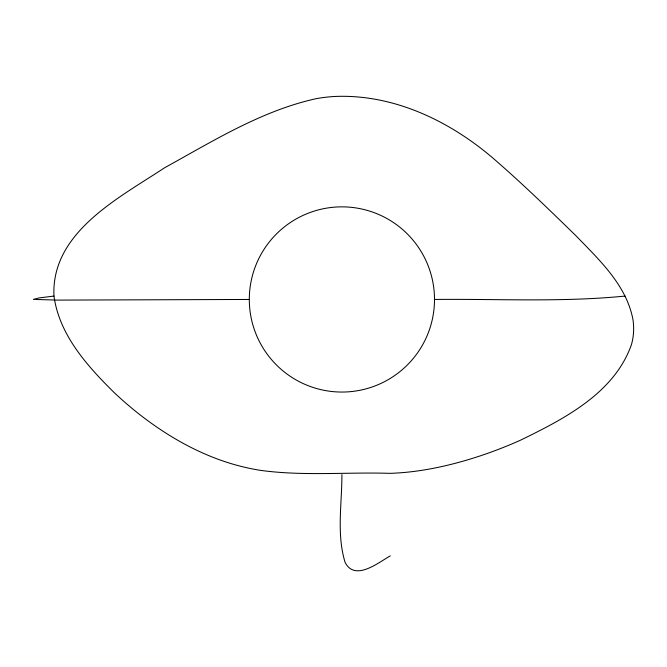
<?xml version="1.0" encoding="UTF-8"?>
<svg xmlns="http://www.w3.org/2000/svg" width="667" height="667" viewBox="0 0 667 667"><rect width="100%" height="100%" fill="white"/><g stroke="black" fill="none" stroke-linecap="round" stroke-linejoin="round"><path stroke-width="1" d="M341.904 474.579C341.979 503.652 336.451 533.967 345.056 562.281C354.802 581.816 378.406 562.564 390.253 555.878M53.96 296.065C59.33 335.034 87.227 365.958 114.165 392.563A356.962 356.962 0 0 0 140.003 414.791C168.026 436.585 199.491 454.485 233.725 464.39A225.163 225.163 0 0 0 260.297 470.335C303.352 476.271 346.957 471.969 390.253 473.353A269.101 269.101 0 0 0 413.115 471.536C437.535 468.492 461.481 462.323 484.742 454.352A433.792 433.792 0 0 0 520.952 439.978C564.424 418.726 614.716 392.963 631.574 344.222A59.638 59.638 0 0 0 633.008 319.868C626.605 285.251 599.366 260.03 575.98 235.776C550.158 210.622 524.304 185.459 497.14 161.748C453.16 122.786 396.223 94.406 336.36 96.398A150.117 150.117 0 0 0 316.258 98.649C261.531 110.697 213.09 141.054 164.566 167.792C119.051 197.916 50.984 232.274 53.96 296.065L39.036 297.932L33.35 299.383L57.487 300.1L249.308 299.458M625.087 296.065C561.756 302.368 498.007 298.783 434.5 299.458A92.596 92.596 0 0 0 295.606 219.26A92.596 92.596 0 0 0 295.606 379.648A92.596 92.596 0 0 0 434.5 299.458"/></g></svg>
